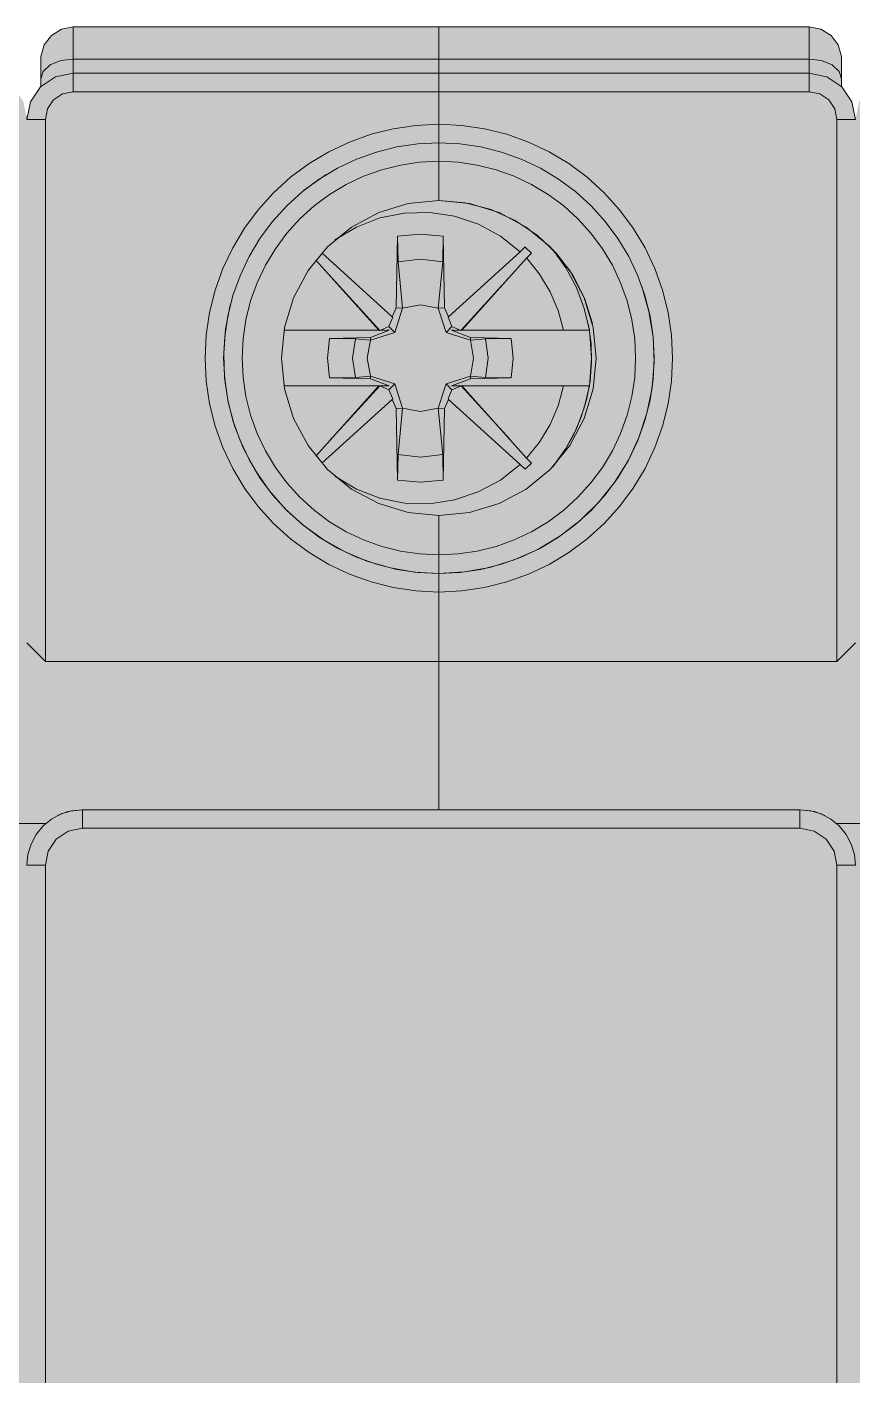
# Model space of a CAD drawing. Header units: millimetres. Extents: x 0 to 418, y -44 to 411.
# Drawn here: x 301.6 to 319.43, y 200.14 to 229.25 of the extents above; entities that cross this region are included whole.
import ezdxf
from ezdxf.enums import TextEntityAlignment as Align

# ---------------------------------------------------------------- set-up
doc = ezdxf.new("R2010")
doc.units = ezdxf.units.MM
for name, color, linetype, lineweight, true_color in [('BODY', 7, 'Continuous', 5, 0xf0f1eb), ('DETAILS', 7, 'Continuous', 5, 0x2f373d), ('MARKING', 7, 'Continuous', 5, 0x2f373d), ('TERMINALS', 7, 'Continuous', 5, 0xa4adb6)]:
    doc.layers.add(name, color=color, linetype=linetype, lineweight=lineweight, true_color=true_color)
doc.layers.add('PARAMETERS', color=7, linetype='Continuous', plot=False)
doc.styles.add('BLOCK_ARIAL', font='arial.ttf')

# ---------------------------------------------------------------- blocks, each defined once
blk = doc.blocks.new('DA_4P_135')
at = {"layer": 'BODY', "true_color": 0xf0f1eb}
h = blk.add_hatch(color=7, dxfattribs=at)
h.paths.add_polyline_path([(0.9, 15.52), (0.735, 15.625), (0.651, 15.726), (0.61, 15.77), (0.53, 15.95), (0.5, 16.14), (0.5, 16.145), (0.5, 16.15), (0.5, 16.57), (0.5, 16.575), (0.5, 16.734), (0.49, 16.74), (0.442, 16.815), (0.38, 16.88), (0.373, 16.894), (0.35, 16.92), (0.307, 17.023), (0.287, 17.052), (0.275, 17.07), (0.268, 17.105), (0.258, 17.132), (0.244, 17.162), (0.22, 17.23), (0.264, 17.124), (0.261, 17.141), (0.2, 17.45), (0.2, 28.75), (0.2, 33.54), (0.2, 33.55), (0.2, 35.05), (0.2, 39.29), (0.2, 39.43), (0.2, 39.44), (0.2, 39.49), (0.2, 43.2), (0.2, 43.44), (0.2, 44.12), (0.2, 44.125), (0.2, 46.35), (0.2, 48.58), (0.2, 49.26), (0.2, 49.44), (0.2, 49.5), (0.2, 52.81), (0.2, 52.82), (0.2, 53.26), (0.2, 74.65), (0.2, 76.15), (0.205, 76.211), (0.2, 76.16), (0.2, 80.95), (0.2, 92.25), (0.275, 92.635), (0.385, 92.795), (0.49, 92.96), (0.5, 92.966), (0.5, 93.125), (0.5, 93.13), (0.5, 93.55), (0.5, 93.555), (0.5, 93.56), (0.51, 93.605), (0.555, 93.82), (0.705, 94.045), (0.708, 94.047), (0.71, 94.05), (0.93, 94.2), (1.2, 94.25), (9.1, 94.25), (17.1, 94.25), (17.37, 94.2), (17.59, 94.05), (17.592, 94.047), (17.595, 94.045), (17.63, 93.992), (17.75, 93.82), (17.8, 93.56), (17.8, 93.555), (17.8, 93.55), (17.8, 93.13), (17.8, 93.125), (17.8, 92.966), (17.81, 92.96), (17.915, 92.795), (18.025, 92.635), (18.1, 92.25), (18.175, 92.635), (18.285, 92.795), (18.39, 92.96), (18.4, 92.966), (18.4, 93.125), (18.4, 93.13), (18.4, 93.55), (18.4, 93.61), (18.47, 93.86), (18.63, 94.07), (18.713, 94.119), (18.845, 94.205), (19.1, 94.25), (27, 94.25), (35, 94.25), (35.255, 94.205), (35.43, 94.094), (35.47, 94.07), (35.473, 94.066), (35.475, 94.065), (35.63, 93.86), (35.7, 93.61), (35.7, 93.55), (35.7, 93.13), (35.7, 93.125), (35.7, 92.966), (35.71, 92.96), (35.815, 92.795), (35.925, 92.635), (36, 92.25), (36.075, 92.635), (36.185, 92.795), (36.29, 92.96), (36.3, 92.966), (36.3, 93.125), (36.3, 93.13), (36.3, 93.55), (36.3, 93.61), (36.37, 93.86), (36.53, 94.07), (36.613, 94.119), (36.745, 94.205), (37, 94.25), (44.9, 94.25), (52.9, 94.25), (53.155, 94.2), (53.285, 94.12), (53.37, 94.07), (53.373, 94.066), (53.375, 94.065), (53.53, 93.86), (53.6, 93.61), (53.6, 93.55), (53.6, 93.13), (53.6, 93.125), (53.6, 92.966), (53.61, 92.96), (53.715, 92.795), (53.825, 92.635), (53.9, 92.25), (53.975, 92.635), (54.085, 92.795), (54.19, 92.96), (54.2, 92.966), (54.2, 93.125), (54.2, 93.13), (54.2, 93.55), (54.2, 93.61), (54.27, 93.86), (54.43, 94.07), (54.565, 94.15), (54.645, 94.2), (54.9, 94.25), (62.8, 94.25), (70.8, 94.25), (71.055, 94.2), (71.185, 94.12), (71.27, 94.07), (71.273, 94.066), (71.275, 94.065), (71.43, 93.86), (71.5, 93.61), (71.5, 93.55), (71.5, 93.13), (71.5, 93.125), (71.5, 92.966), (71.51, 92.96), (71.642, 92.753), (71.725, 92.63), (71.8, 92.25), (71.875, 92.63), (71.958, 92.753), (72.09, 92.96), (72.1, 92.966), (72.1, 93.125), (72.1, 93.13), (72.1, 93.55), (72.1, 93.555), (72.1, 93.56), (72.11, 93.605), (72.155, 93.82), (72.305, 94.045), (72.308, 94.047), (72.31, 94.05), (72.53, 94.2), (72.8, 94.25), (83.2, 94.25), (99.8, 94.25), (113.3, 94.25), (126.8, 94.25), (133.8, 94.25), (134.055, 94.2), (134.275, 94.065), (134.382, 93.92), (134.43, 93.86), (134.5, 93.61), (134.5, 93.605), (134.5, 93.55), (134.5, 93.13), (134.5, 93.125), (134.5, 92.966), (134.51, 92.96), (134.642, 92.753), (134.684, 92.691), (134.725, 92.63), (134.729, 92.609), (134.745, 92.58), (134.8, 92.25), (134.8, 91.055), (134.8, 91.05), (134.8, 91), (134.8, 90.995), (134.8, 90.845), (134.8, 90.84), (134.8, 90.35), (134.8, 85.28), (134.8, 85.18), (134.8, 85.11), (134.8, 83.51), (134.8, 81.99), (134.8, 81.82), (134.8, 81.815), (134.8, 81.75), (134.8, 81.05), (134.8, 80.8), (134.8, 80.765), (134.8, 80.76), (134.8, 80.69), (134.8, 80.665), (134.8, 80.66), (134.8, 80.62), (134.8, 80.615), (134.8, 80.365), (134.8, 80.36), (134.8, 80.28), (134.8, 80.27), (134.8, 80.25), (134.8, 80.22), (134.8, 80.14), (134.8, 80.135), (134.8, 79.81), (134.8, 78.905), (134.8, 78.9), (134.8, 78.75), (134.8, 78.35), (134.8, 76.195), (134.8, 76.19), (134.8, 76.155), (134.8, 76.15), (134.8, 72.85), (134.8, 72.25), (134.8, 72.245), (134.8, 69.85), (134.8, 68.79), (134.8, 68.465), (134.8, 68.46), (134.8, 68.38), (134.8, 68.35), (134.8, 40.11), (134.8, 40.105), (134.8, 39.18), (134.8, 38.85), (134.8, 38.41), (134.8, 37.35), (134.8, 34.36), (134.8, 34.355), (134.8, 34.35), (134.8, 33.925), (134.8, 33.92), (134.8, 33.55), (134.8, 33.545), (134.8, 33.54), (134.8, 33.51), (134.8, 32.72), (134.8, 31.35), (134.8, 30.95), (134.8, 30.8), (134.8, 30.795), (134.8, 29.89), (134.8, 29.45), (134.8, 29.43), (134.8, 29.085), (134.8, 29.08), (134.8, 29.01), (134.8, 28.9), (134.8, 28.65), (134.8, 27.95), (134.8, 26.19), (134.8, 19.35), (134.8, 18.855), (134.8, 18.85), (134.8, 18.705), (134.8, 18.7), (134.8, 18.65), (134.8, 18.645), (134.8, 17.45), (134.8, 16.55), (134.8, 8.25), (134.76, 8.06), (134.655, 7.895), (134.49, 7.785), (134.3, 7.75), (133.3, 7.75), (133.12, 7.78), (133.113, 7.784), (133.11, 7.785), (133.08, 7.805), (132.96, 7.88), (132.953, 7.89), (132.945, 7.895), (132.922, 7.932), (132.845, 8.035), (132.8, 8.25), (132.8, 14.39), (132.64, 14.24), (132.46, 14.14), (132.26, 14.07), (132.05, 14.05), (122.55, 14.05), (122.165, 14.125), (121.935, 14.28), (121.84, 14.34), (121.762, 14.463), (121.625, 14.665), (121.55, 15.05), (121.55, 15.441), (121.32, 15.4), (121.08, 15.25), (120.9, 15.03), (120.81, 14.76), (120.8, 14.67), (120.8, 14.65), (120.8, 9.75), (120.8, 9.745), (120.8, 8.25), (120.77, 8.08), (120.761, 8.065), (120.76, 8.06), (120.655, 7.895), (120.518, 7.808), (120.49, 7.79), (120.3, 7.75), (119.8, 7.75), (119.62, 7.78), (119.46, 7.88), (119.452, 7.89), (119.445, 7.895), (119.422, 7.932), (119.345, 8.035), (119.3, 8.25), (119.3, 14.65), (119.3, 14.655), (119.3, 14.67), (119.29, 14.76), (119.2, 15.03), (119.02, 15.25), (118.78, 15.4), (118.5, 15.45), (113.3, 15.45), (108.1, 15.45), (107.82, 15.4), (107.58, 15.25), (107.4, 15.03), (107.31, 14.76), (107.3, 14.67), (107.3, 14.65), (107.3, 9.75), (107.3, 9.745), (107.3, 8.25), (107.27, 8.08), (107.261, 8.065), (107.26, 8.06), (107.155, 7.895), (107.018, 7.808), (106.99, 7.79), (106.8, 7.75), (106.3, 7.75), (106.12, 7.78), (105.96, 7.88), (105.952, 7.89), (105.945, 7.895), (105.922, 7.932), (105.845, 8.035), (105.8, 8.25), (105.8, 14.65), (105.8, 14.655), (105.8, 14.67), (105.79, 14.76), (105.7, 15.03), (105.52, 15.25), (105.28, 15.4), (105, 15.45), (99.8, 15.45), (94.6, 15.45), (94.32, 15.4), (94.08, 15.25), (93.9, 15.03), (93.81, 14.76), (93.8, 14.67), (93.8, 14.65), (93.8, 9.75), (93.8, 9.745), (93.8, 8.25), (93.77, 8.08), (93.761, 8.065), (93.76, 8.06), (93.655, 7.895), (93.518, 7.808), (93.49, 7.79), (93.3, 7.75), (92.8, 7.75), (92.62, 7.78), (92.46, 7.88), (92.452, 7.89), (92.445, 7.895), (92.422, 7.932), (92.345, 8.035), (92.3, 8.25), (92.3, 14.65), (92.3, 14.655), (92.3, 14.67), (92.29, 14.76), (92.2, 15.03), (92.02, 15.25), (91.78, 15.4), (91.5, 15.45), (86.3, 15.45), (80.8, 15.45), (80.61, 15.41), (80.45, 15.305), (80.395, 15.225), (80.34, 15.14), (80.3, 14.95), (80.3, 6.38), (80.3, 5.25), (80.3, 2.75), (80.3, 2.745), (80.3, 1.25), (80.27, 0.98), (80.229, 0.886), (80.225, 0.865), (80.211, 0.845), (80.17, 0.75), (80.041, 0.589), (80.01, 0.54), (79.937, 0.493), (79.803, 0.408), (79.68, 0.325), (79.3, 0.25), (71.8, 0.25), (68.35, 0.25), (68.29, 0.25), (68.12, 0.25), (68.115, 0.25), (67.55, 0.25), (67.05, 0.25), (66.485, 0.25), (66.48, 0.25), (66.31, 0.25), (66.25, 0.25), (64.2, 0.25), (64.14, 0.25), (63.97, 0.25), (63.965, 0.25), (63.4, 0.25), (62.9, 0.25), (62.335, 0.25), (62.33, 0.25), (62.16, 0.25), (62.1, 0.25), (60.05, 0.25), (59.99, 0.25), (59.82, 0.25), (59.815, 0.25), (59.25, 0.25), (58.75, 0.25), (58.185, 0.25), (58.18, 0.25), (58.01, 0.25), (57.95, 0.25), (50.45, 0.25), (50.39, 0.25), (50.22, 0.25), (50.215, 0.25), (49.65, 0.25), (49.15, 0.25), (48.585, 0.25), (48.58, 0.25), (48.41, 0.25), (48.35, 0.25), (46.3, 0.25), (46.24, 0.25), (46.07, 0.25), (46.065, 0.25), (45.5, 0.25), (45, 0.25), (44.435, 0.25), (44.43, 0.25), (44.26, 0.25), (44.2, 0.25), (42.15, 0.25), (42.09, 0.25), (41.92, 0.25), (41.915, 0.25), (41.35, 0.25), (40.85, 0.25), (40.285, 0.25), (40.28, 0.25), (40.11, 0.25), (40.05, 0.25), (32.55, 0.25), (32.49, 0.25), (32.32, 0.25), (32.315, 0.25), (31.75, 0.25), (31.25, 0.25), (30.685, 0.25), (30.68, 0.25), (30.51, 0.25), (30.45, 0.25), (28.4, 0.25), (28.34, 0.25), (28.17, 0.25), (28.165, 0.25), (27.6, 0.25), (27.1, 0.25), (26.535, 0.25), (26.53, 0.25), (26.36, 0.25), (26.3, 0.25), (24.25, 0.25), (24.19, 0.25), (24.02, 0.25), (24.015, 0.25), (23.45, 0.25), (22.95, 0.25), (22.385, 0.25), (22.38, 0.25), (22.21, 0.25), (22.15, 0.25), (20.94, 0.25), (15.86, 0.25), (15.855, 0.25), (14.65, 0.25), (14.59, 0.25), (14.42, 0.25), (14.415, 0.25), (13.85, 0.25), (13.35, 0.25), (12.785, 0.25), (12.78, 0.25), (12.61, 0.25), (12.55, 0.25), (10.5, 0.25), (10.44, 0.25), (10.27, 0.25), (10.265, 0.25), (9.7, 0.25), (9.2, 0.25), (8.635, 0.25), (8.63, 0.25), (8.46, 0.25), (8.4, 0.25), (6.35, 0.25), (6.29, 0.25), (6.12, 0.25), (6.115, 0.25), (5.55, 0.25), (5.05, 0.25), (4.485, 0.25), (4.48, 0.25), (4.31, 0.25), (4.25, 0.25), (1.6, 0.25), (1.215, 0.325), (1.055, 0.435), (0.89, 0.54), (0.758, 0.747), (0.675, 0.87), (0.6, 1.25), (0.6, 13.45), (0.9, 13.45)])
h.paths.add_polyline_path([(0.285, 76.605), (0.225, 76.4), (0.224, 76.395), (0.29, 76.61), (0.298, 76.625)], flags=0)
at = {"layer": 'TERMINALS', "true_color": 0xa4adb6}
blk.add_hatch(color=253, dxfattribs=at).paths.add_polyline_path([(22.547, 84.72), (22.489, 84.83), (22.435, 84.941), (22.383, 85.054), (22.335, 85.168), (22.289, 85.283), (22.245, 85.399), (22.205, 85.516), (22.168, 85.634), (22.133, 85.753), (22.102, 85.873), (22.073, 85.994), (22.047, 86.115), (22.025, 86.237), (22.005, 86.359), (21.988, 86.482), (21.975, 86.605), (21.964, 86.729), (21.956, 86.852), (21.952, 86.976), (21.95, 87.1), (21.952, 87.224), (21.956, 87.348), (21.964, 87.472), (21.975, 87.595), (21.988, 87.718), (22.005, 87.841), (22.025, 87.963), (22.047, 88.085), (22.073, 88.207), (22.102, 88.327), (22.133, 88.447), (22.168, 88.566), (22.205, 88.684), (22.245, 88.801), (22.289, 88.918), (22.335, 89.033), (22.383, 89.147), (22.435, 89.259), (22.489, 89.371), (22.547, 89.481), (22.606, 89.589), (22.669, 89.696), (22.734, 89.802), (22.801, 89.906), (22.801, 89.906), (22.801, 89.906), (22.871, 90.008), (22.944, 90.108), (23.019, 90.207), (23.097, 90.304), (23.176, 90.399), (23.258, 90.491), (23.343, 90.582), (23.429, 90.671), (23.518, 90.758), (23.609, 90.842), (23.702, 90.924), (23.797, 91.004), (23.893, 91.081), (23.992, 91.156), (24.092, 91.229), (24.195, 91.299), (24.298, 91.367), (24.404, 91.432), (24.511, 91.494), (24.62, 91.554), (24.73, 91.611), (24.841, 91.665), (24.954, 91.717), (25.068, 91.766), (25.183, 91.812), (25.299, 91.855), (25.416, 91.895), (25.534, 91.933), (25.653, 91.967), (25.773, 91.999), (25.894, 92.027), (26.015, 92.053), (26.137, 92.076), (26.259, 92.095), (26.382, 92.112), (26.505, 92.126), (26.629, 92.136), (26.752, 92.144), (26.876, 92.149), (27, 92.15), (27.124, 92.149), (27.248, 92.144), (27.372, 92.136), (27.495, 92.126), (27.618, 92.112), (27.741, 92.095), (27.864, 92.076), (27.985, 92.053), (28.107, 92.027), (28.227, 91.999), (28.347, 91.967), (28.466, 91.933), (28.584, 91.895), (28.702, 91.855), (28.818, 91.812), (28.933, 91.766), (29.047, 91.717), (29.159, 91.665), (29.271, 91.611), (29.381, 91.554), (29.489, 91.494), (29.596, 91.432), (29.702, 91.367), (29.806, 91.299), (29.908, 91.229), (30.008, 91.156), (30.107, 91.081), (30.204, 91.004), (30.299, 90.924), (30.392, 90.842), (30.482, 90.758), (30.571, 90.671), (30.658, 90.582), (30.742, 90.491), (30.824, 90.399), (30.904, 90.304), (30.981, 90.207), (31.056, 90.108), (31.129, 90.008), (31.199, 89.906), (31.267, 89.802), (31.332, 89.696), (31.394, 89.589), (31.454, 89.481), (31.511, 89.371), (31.565, 89.259), (31.617, 89.147), (31.666, 89.033), (31.712, 88.918), (31.755, 88.801), (31.795, 88.684), (31.833, 88.566), (31.867, 88.447), (31.899, 88.327), (31.928, 88.207), (31.953, 88.085), (31.976, 87.963), (31.996, 87.841), (32.012, 87.718), (32.026, 87.595), (32.037, 87.472), (32.044, 87.348), (32.049, 87.224), (32.05, 87.1), (32.049, 86.976), (32.044, 86.852), (32.037, 86.729), (32.026, 86.605), (32.012, 86.482), (31.996, 86.359), (31.976, 86.237), (31.953, 86.115), (31.928, 85.994), (31.899, 85.873), (31.867, 85.753), (31.833, 85.634), (31.795, 85.516), (31.755, 85.399), (31.712, 85.283), (31.666, 85.168), (31.617, 85.054), (31.565, 84.941), (31.511, 84.83), (31.454, 84.72), (31.394, 84.611), (31.332, 84.504), (31.267, 84.398), (31.199, 84.294), (31.129, 84.192), (31.056, 84.092), (30.981, 83.993), (30.904, 83.896), (30.824, 83.802), (30.742, 83.709), (30.658, 83.618), (30.571, 83.529), (30.482, 83.443), (30.392, 83.358), (30.299, 83.276), (30.204, 83.196), (30.107, 83.119), (30.008, 83.044), (29.908, 82.971), (29.806, 82.901), (29.702, 82.834), (29.596, 82.769), (29.489, 82.706), (29.381, 82.646), (29.271, 82.589), (29.159, 82.535), (29.047, 82.483), (28.933, 82.435), (28.818, 82.389), (28.702, 82.345), (28.584, 82.305), (28.466, 82.268), (28.347, 82.233), (28.227, 82.201), (28.107, 82.173), (27.985, 82.147), (27.864, 82.124), (27.741, 82.105), (27.618, 82.088), (27.495, 82.074), (27.372, 82.064), (27.248, 82.056), (27.124, 82.052), (27, 82.05), (26.876, 82.052), (26.752, 82.056), (26.629, 82.064), (26.505, 82.074), (26.382, 82.088), (26.259, 82.105), (26.137, 82.124), (26.015, 82.147), (25.894, 82.173), (25.773, 82.201), (25.653, 82.233), (25.534, 82.268), (25.416, 82.305), (25.299, 82.345), (25.183, 82.389), (25.068, 82.435), (24.954, 82.483), (24.841, 82.535), (24.73, 82.589), (24.62, 82.646), (24.511, 82.706), (24.404, 82.769), (24.298, 82.834), (24.195, 82.901), (24.092, 82.971), (23.992, 83.044), (23.893, 83.119), (23.797, 83.196), (23.702, 83.276), (23.609, 83.358), (23.518, 83.443), (23.429, 83.529), (23.343, 83.618), (23.258, 83.709), (23.176, 83.802), (23.097, 83.896), (23.019, 83.993), (22.944, 84.092), (22.944, 84.092), (22.944, 84.092), (22.871, 84.192), (22.801, 84.294), (22.734, 84.398), (22.669, 84.504), (22.606, 84.611)])
at = {"layer": 'DETAILS', "color": 250, "linetype": 'ByBlock', "lineweight": 5, "true_color": 0x2f373d}
for p, q in [((19.1, 94.25), (27, 94.25)), ((35, 94.25), (27, 94.25)), ((27, 93.558), (19.1, 93.558)), ((35, 93.558), (27, 93.558)), ((27, 93.25), (19.1, 93.25)), ((19.1, 93.25), (19.1, 92.85)), ((27, 93.25), (27, 92.85)), ((27, 93.25), (27, 92.85)), ((35, 93.25), (27, 93.25)), ((35, 92.85), (35, 93.25)), ((27, 92.85), (19.1, 92.85)), ((27, 92.15), (27, 92.85)), ((27, 92.15), (27, 92.85)), ((27, 92.85), (35, 92.85)), ((18.5, 92.25), (18.1, 92.25)), ((18.5, 80.55), (18.5, 92.25)), ((35.6, 92.25), (35.6, 80.55)), ((36, 92.25), (35.6, 92.25)), ((27, 91.75), (27, 91.35)), ((27, 91.75), (27, 91.35)), ((27, 91.35), (27, 90.5)), ((27, 90.5), (27, 91.35)), ((26.107, 89.732), (26.08, 88.186)), ((27.12, 88.186), (27.093, 89.732)), ((25.992, 87.99), (24.47, 89.371)), ((28.757, 89.396), (27.208, 87.99)), ((24.34, 89.218), (25.705, 87.702)), ((27.496, 87.702), (28.896, 89.257)), ((25.723, 87.699), (24.624, 88.903)), ((27.477, 87.699), (28.577, 88.903)), ((25.917, 87.783), (26.002, 87.982)), ((25.992, 87.99), (26.08, 88.186)), ((26.212, 88.181), (26.08, 88.186)), ((26.988, 88.181), (27.12, 88.186)), ((27.12, 88.186), (27.208, 87.99)), ((27.283, 87.783), (27.198, 87.982)), ((25.705, 87.702), (23.654, 87.7)), ((25.722, 87.7), (23.654, 87.7)), ((25.519, 87.544), (25.925, 87.7)), ((25.723, 87.699), (25.705, 87.702)), ((25.723, 87.699), (25.917, 87.783)), ((25.822, 87.7), (25.774, 87.7)), ((25.925, 87.7), (25.872, 87.7)), ((26.047, 87.654), (25.917, 87.783)), ((27.154, 87.654), (27.283, 87.783)), ((27.329, 87.7), (27.275, 87.7)), ((27.275, 87.7), (27.682, 87.544)), ((27.477, 87.699), (27.283, 87.783)), ((27.427, 87.7), (27.379, 87.7)), ((27.496, 87.702), (27.477, 87.699)), ((30.251, 87.7), (27.478, 87.7)), ((29.693, 87.7), (27.496, 87.702)), ((24.639, 87.525), (25.519, 87.544)), ((25.52, 87.488), (25.519, 87.544)), ((27.681, 87.488), (27.682, 87.544)), ((27.682, 87.544), (28.562, 87.525)), ((23.654, 86.5), (25.722, 86.5)), ((23.654, 86.5), (25.705, 86.498)), ((25.705, 86.498), (24.34, 84.983)), ((24.623, 85.297), (25.723, 86.501)), ((25.519, 86.656), (24.639, 86.676)), ((25.519, 86.656), (25.52, 86.712)), ((25.925, 86.5), (25.519, 86.656)), ((25.705, 86.498), (25.723, 86.501)), ((25.917, 86.417), (25.723, 86.501)), ((25.774, 86.5), (25.821, 86.5)), ((25.872, 86.5), (25.925, 86.5)), ((26.047, 86.547), (25.917, 86.417)), ((27.154, 86.547), (27.283, 86.417)), ((27.682, 86.656), (27.275, 86.5)), ((27.283, 86.417), (27.479, 86.502)), ((27.346, 86.5), (27.412, 86.5)), ((28.53, 85.348), (27.479, 86.502)), ((27.479, 86.502), (27.496, 86.498)), ((27.48, 86.5), (29.689, 86.5)), ((27.496, 86.498), (29.693, 86.5)), ((28.895, 84.942), (27.496, 86.498)), ((27.681, 86.712), (27.682, 86.656)), ((28.562, 86.676), (27.682, 86.656)), ((29.693, 86.5), (30.251, 86.5)), ((24.47, 84.83), (25.992, 86.21)), ((26.002, 86.218), (25.917, 86.417)), ((26.08, 86.014), (25.992, 86.21)), ((27.208, 86.21), (27.12, 86.014)), ((27.198, 86.218), (27.283, 86.417)), ((27.208, 86.21), (28.756, 84.804)), ((26.212, 86.02), (26.08, 86.014)), ((26.08, 86.014), (26.107, 84.468)), ((26.988, 86.02), (27.12, 86.014)), ((27.093, 84.468), (27.12, 86.014)), ((27, 82.85), (27, 83.7)), ((27, 83.7), (27, 83.7)), ((27, 82.85), (27, 83.7)), ((25.23, 82.8), (25.23, 82.8)), ((27, 82.85), (27, 82.45)), ((27, 82.85), (27, 82.45)), ((27, 80.55), (27, 82.05)), ((27, 80.55), (27, 82.05)), ((18.5, 80.55), (18.1, 80.95)), ((35.6, 80.55), (36, 80.95)), ((18.5, 80.55), (27, 80.55)), ((27, 80.55), (27, 77.35)), ((27, 80.55), (27, 77.35)), ((35.6, 80.55), (27, 80.55)), ((34.8, 77.35), (19.3, 77.35)), ((19.3, 77.35), (19.3, 76.95)), ((34.8, 76.95), (34.8, 77.35)), ((18.506, 77.05), (17.694, 77.05)), ((19.3, 76.95), (34.8, 76.95)), ((36.406, 77.05), (35.594, 77.05)), ((18.5, 76.15), (18.1, 76.15)), ((18.5, 53.31), (18.5, 76.15)), ((35.6, 53.31), (35.6, 76.15)), ((36, 76.15), (35.6, 76.15))]:
    blk.add_line(p, q, dxfattribs=at)
for points in [[(18.4, 93.127), (18.4, 93.55), (18.403, 93.613), (18.473, 93.861), (18.628, 94.067), (18.847, 94.203), (19.1, 94.25)], [(19.1, 94.25), (19.1, 94.204), (19.1, 94.068), (19.1, 93.558)], [(27, 94.25), (27, 94.204), (27, 94.068), (27, 93.558)], [(27, 93.558), (27, 94.068), (27, 94.204), (27, 94.25)], [(35, 93.558), (35, 94.068), (35, 94.204), (35, 94.25)], [(35.7, 93.127), (35.7, 93.55), (35.697, 93.613), (35.628, 93.861), (35.473, 94.067), (35.254, 94.203), (35, 94.25)], [(18.4, 93.127), (18.454, 93.292), (18.605, 93.432), (18.832, 93.525), (19.1, 93.558)], [(19.1, 93.558), (19.1, 93.25)], [(27, 93.558), (27, 93.25)], [(27, 93.558), (27, 93.25)], [(35, 93.558), (35.268, 93.525), (35.495, 93.432), (35.647, 93.292), (35.7, 93.127)], [(35, 93.25), (35, 93.331), (35, 93.558)], [(18.1, 92.25), (18.176, 92.633), (18.393, 92.957), (18.718, 93.174), (19.1, 93.25)], [(35, 93.25), (35.383, 93.174), (35.707, 92.957), (35.924, 92.633), (36, 92.25)], [(18.4, 93.127), (18.4, 93.128)], [(18.4, 93.127), (18.4, 93.128)], [(18.4, 92.964), (18.4, 93.127)], [(18.4, 93.127), (18.4, 93.127)], [(18.4, 93.127), (18.4, 92.964)], [(35.7, 93.127), (35.7, 93.127)], [(35.7, 93.127), (35.7, 92.964)], [(35.7, 93.127), (35.7, 93.127)], [(35.7, 92.964), (35.7, 93.127)], [(35.7, 93.127), (35.7, 93.127)], [(35.7, 93.127), (35.7, 92.964)], [(19.1, 92.85), (18.871, 92.804), (18.676, 92.674), (18.546, 92.48), (18.5, 92.25)], [(35, 92.85), (35.23, 92.804), (35.425, 92.674), (35.555, 92.48), (35.6, 92.25)], [(18.104, 92.332), (18.101, 92.278)], [(27, 92.15), (26.505, 92.126), (26.015, 92.053), (25.534, 91.933), (25.068, 91.766), (24.62, 91.554), (24.195, 91.299), (23.797, 91.004), (23.429, 90.671), (23.097, 90.304), (22.801, 89.906), (22.547, 89.481), (22.335, 89.033), (22.168, 88.566), (22.047, 88.085), (21.975, 87.595), (21.95, 87.1), (21.975, 86.605), (22.047, 86.115), (22.168, 85.634), (22.335, 85.168), (22.546, 84.72), (22.801, 84.295), (23.096, 83.896), (23.429, 83.529), (23.796, 83.196), (24.195, 82.901), (24.62, 82.646), (25.068, 82.435), (25.534, 82.268), (26.015, 82.147), (26.505, 82.074), (27, 82.05)], [(27, 92.15), (27, 91.75)], [(27, 92.15), (27, 91.867), (27, 91.781), (27, 91.75)], [(27, 92.15), (27.495, 92.126), (27.985, 92.053), (28.466, 91.933), (28.933, 91.766), (29.381, 91.554), (29.806, 91.299), (30.204, 91.004), (30.571, 90.671), (30.904, 90.304), (31.199, 89.906), (31.454, 89.481), (31.666, 89.033), (31.833, 88.566), (31.953, 88.085), (32.026, 87.595), (32.05, 87.1), (32.026, 86.605), (31.953, 86.115), (31.833, 85.634), (31.666, 85.168), (31.454, 84.72), (31.199, 84.294), (30.904, 83.896), (30.571, 83.529), (30.204, 83.196), (29.806, 82.901), (29.381, 82.646), (28.933, 82.435), (28.466, 82.268), (27.985, 82.147), (27.495, 82.074), (27, 82.05)], [(27, 91.75), (26.544, 91.728), (26.093, 91.661), (25.65, 91.55), (25.221, 91.396), (24.808, 91.201), (24.417, 90.966), (24.05, 90.695), (23.712, 90.388), (23.406, 90.05), (23.134, 89.684), (22.899, 89.292), (22.704, 88.88), (22.55, 88.45), (22.44, 88.007), (22.373, 87.556), (22.35, 87.1), (22.373, 86.644), (22.44, 86.193), (22.55, 85.75), (22.704, 85.321), (22.899, 84.908), (23.134, 84.517), (23.406, 84.15), (23.712, 83.812), (24.05, 83.506), (24.417, 83.234), (24.808, 82.999), (25.221, 82.804), (25.65, 82.65), (26.093, 82.539), (26.544, 82.473), (27, 82.45)], [(27, 82.45), (26.544, 82.473), (26.093, 82.539), (25.65, 82.65), (25.221, 82.804), (24.808, 82.999), (24.417, 83.234), (24.05, 83.506), (23.712, 83.812), (23.406, 84.15), (23.134, 84.517), (22.899, 84.908), (22.704, 85.321), (22.55, 85.75), (22.44, 86.193), (22.373, 86.644), (22.35, 87.1), (22.373, 87.556), (22.44, 88.007), (22.55, 88.45), (22.704, 88.88), (22.899, 89.292), (23.134, 89.684), (23.406, 90.05), (23.712, 90.388), (24.05, 90.695), (24.417, 90.966), (24.808, 91.201), (25.221, 91.396), (25.65, 91.55), (26.093, 91.661), (26.544, 91.728), (27, 91.75)], [(27, 91.75), (27.456, 91.728), (27.907, 91.661), (28.35, 91.55), (28.78, 91.396), (29.192, 91.201), (29.584, 90.966), (29.95, 90.695), (30.288, 90.388), (30.595, 90.05), (30.867, 89.683), (31.101, 89.292), (31.296, 88.88), (31.45, 88.45), (31.561, 88.007), (31.628, 87.556), (31.65, 87.1), (31.628, 86.644), (31.561, 86.193), (31.45, 85.75), (31.296, 85.321), (31.101, 84.908), (30.867, 84.517), (30.595, 84.15), (30.288, 83.812), (29.95, 83.506), (29.584, 83.234), (29.192, 82.999), (28.78, 82.804), (28.35, 82.65), (27.907, 82.539), (27.456, 82.473), (27, 82.45)], [(27, 82.85), (26.584, 82.871), (26.171, 82.932), (25.766, 83.033), (25.374, 83.174), (24.997, 83.352), (24.639, 83.567), (24.304, 83.815), (23.995, 84.095), (23.715, 84.404), (23.467, 84.739), (23.252, 85.097), (23.074, 85.474), (22.933, 85.867), (22.832, 86.271), (22.771, 86.684), (22.75, 87.1), (22.771, 87.517), (22.832, 87.929), (22.933, 88.334), (23.074, 88.727), (23.252, 89.104), (23.467, 89.461), (23.715, 89.796), (23.995, 90.105), (24.304, 90.385), (24.639, 90.634), (24.997, 90.848), (25.374, 91.027), (25.767, 91.167), (26.171, 91.269), (26.584, 91.33), (27, 91.35)], [(27, 91.35), (27.417, 91.33), (27.829, 91.268), (28.234, 91.167), (28.627, 91.027), (29.004, 90.848), (29.361, 90.634), (29.696, 90.385), (30.005, 90.105), (30.286, 89.796), (30.534, 89.461), (30.748, 89.104), (30.927, 88.726), (31.067, 88.334), (31.169, 87.929), (31.23, 87.517), (31.25, 87.1), (31.23, 86.684), (31.169, 86.271), (31.067, 85.866), (30.927, 85.474), (30.748, 85.097), (30.534, 84.739), (30.285, 84.404), (30.005, 84.095), (29.696, 83.815), (29.361, 83.566), (29.004, 83.352), (28.627, 83.174), (28.234, 83.033), (27.829, 82.932), (27.417, 82.871), (27, 82.85)], [(24.078, 90.717), (24.564, 91.061)], [(27, 83.7), (26.337, 83.766), (25.699, 83.959), (25.111, 84.273), (24.596, 84.696), (24.173, 85.211), (23.859, 85.799), (23.666, 86.437), (23.6, 87.1), (23.666, 87.764), (23.859, 88.401), (24.173, 88.989), (24.596, 89.504), (25.111, 89.927), (25.699, 90.241), (26.337, 90.435), (27, 90.5)], [(27, 83.7), (26.337, 83.766), (25.699, 83.959), (25.111, 84.273), (24.596, 84.696), (24.173, 85.211), (23.859, 85.799), (23.666, 86.437), (23.6, 87.1), (23.666, 87.764), (23.859, 88.401), (24.173, 88.989), (24.596, 89.504), (25.111, 89.927), (25.699, 90.241), (26.337, 90.435), (27, 90.5)], [(24.753, 89.652), (25.219, 89.931), (25.726, 90.126), (26.258, 90.232), (26.801, 90.244), (27.338, 90.162), (27.853, 89.99), (28.331, 89.732), (28.757, 89.396)], [(27, 90.5), (27.664, 90.435), (28.301, 90.241), (28.889, 89.927), (29.404, 89.504), (29.827, 88.989), (30.141, 88.401), (30.335, 87.763), (30.4, 87.1), (30.335, 86.437), (30.141, 85.799), (29.827, 85.211), (29.404, 84.696), (28.889, 84.273), (28.301, 83.959), (27.663, 83.765), (27, 83.7)], [(27, 90.5), (27.571, 90.452), (28.126, 90.308), (28.648, 90.074), (29.124, 89.755), (29.54, 89.361), (29.883, 88.902), (30.145, 88.393), (30.317, 87.846)], [(27.093, 89.732), (26.6, 89.778), (26.107, 89.732)], [(26.107, 89.732), (26.117, 89.181)], [(27.093, 89.732), (27.084, 89.181)], [(28.757, 89.396), (28.866, 89.5)], [(28.867, 89.498), (29, 89.366)], [(29, 89.366), (28.896, 89.257)], [(29.463, 89.444), (29.744, 89.051), (29.972, 88.624), (30.142, 88.171), (30.251, 87.7)], [(27.084, 89.181), (26.6, 89.237), (26.117, 89.181)], [(26.117, 89.181), (26.212, 88.181)], [(27.084, 89.181), (26.988, 88.181)], [(28.897, 89.256), (29.176, 88.913), (29.405, 88.534), (29.578, 88.127), (29.693, 87.7)], [(24.742, 88.773), (24.741, 88.772)], [(31.387, 88.643), (31.539, 88.11), (31.627, 87.563), (31.649, 87.009), (31.605, 86.456), (31.496, 85.912), (31.323, 85.386), (31.088, 84.883), (30.795, 84.412), (30.448, 83.98), (30.052, 83.592), (29.613, 83.253), (29.136, 82.97), (28.629, 82.745), (28.099, 82.582), (27.554, 82.483), (27, 82.45)], [(28.459, 88.772), (28.458, 88.773)], [(27, 82.45), (26.473, 82.48), (25.952, 82.57), (25.445, 82.718), (24.958, 82.923), (24.497, 83.181), (24.069, 83.491), (23.678, 83.847), (23.33, 84.244), (23.03, 84.679), (22.781, 85.145), (22.587, 85.637), (22.449, 86.147), (22.37, 86.669), (22.351, 87.197), (22.392, 87.724), (22.493, 88.243)], [(26.212, 88.181), (26.6, 88.251), (26.988, 88.181)], [(25.992, 87.99), (26.002, 87.982)], [(26.212, 88.181), (26.047, 87.654)], [(27.154, 87.654), (26.988, 88.181)], [(27.208, 87.99), (27.198, 87.982)], [(24.173, 87.701), (24.173, 87.7)], [(26.047, 87.654), (25.52, 87.488)], [(25.705, 87.702), (25.723, 87.699)], [(25.723, 87.699), (25.925, 87.7)], [(27.681, 87.488), (27.154, 87.654)], [(27.275, 87.7), (27.477, 87.699)], [(27.477, 87.699), (27.496, 87.702)], [(29.027, 87.7), (29.027, 87.701)], [(30.23, 87.819), (30.287, 87.416), (30.299, 87.008), (30.267, 86.602), (30.189, 86.202), (30.069, 85.812), (29.906, 85.439), (29.703, 85.085), (29.463, 84.756)], [(30.251, 87.7), (29.693, 87.7)], [(30.251, 86.5), (30.3, 87.1), (30.251, 87.7)], [(24.639, 86.676), (24.593, 87.1), (24.639, 87.525)], [(25.195, 87.517), (24.639, 87.525)], [(25.195, 87.517), (25.134, 87.1), (25.195, 86.683)], [(25.52, 87.488), (25.195, 87.517)], [(25.52, 86.712), (25.45, 87.1), (25.52, 87.488)], [(28.006, 87.517), (27.681, 87.488)], [(27.681, 87.488), (27.751, 87.1), (27.681, 86.712)], [(28.006, 87.517), (28.562, 87.525)], [(28.006, 86.683), (28.066, 87.1), (28.006, 87.517)], [(28.562, 87.525), (28.607, 87.1), (28.562, 86.676)], [(24.173, 86.5), (24.173, 86.5)], [(24.639, 86.676), (25.195, 86.683)], [(25.195, 86.683), (25.52, 86.712)], [(25.52, 86.712), (26.047, 86.547)], [(25.723, 86.501), (25.705, 86.498)], [(25.925, 86.5), (25.723, 86.501)], [(26.047, 86.547), (26.212, 86.02)], [(26.988, 86.02), (27.154, 86.547)], [(27.154, 86.547), (27.681, 86.712)], [(27.479, 86.502), (27.275, 86.5)], [(27.496, 86.498), (27.479, 86.502)], [(28.006, 86.683), (27.681, 86.712)], [(28.562, 86.676), (28.006, 86.683)], [(29.693, 86.5), (29.578, 86.072), (29.404, 85.665), (29.175, 85.286), (28.895, 84.942)], [(29.027, 86.5), (29.027, 86.5)], [(30.251, 86.5), (30.142, 86.029), (29.972, 85.576), (29.744, 85.149), (29.463, 84.756)], [(30.251, 86.5), (29.693, 86.5)], [(26.002, 86.218), (25.992, 86.21)], [(27.198, 86.218), (27.208, 86.21)], [(26.212, 86.02), (26.117, 85.019)], [(26.988, 86.02), (26.6, 85.95), (26.212, 86.02)], [(26.988, 86.02), (27.084, 85.019)], [(24.741, 85.428), (24.742, 85.427)], [(28.458, 85.427), (28.459, 85.428)], [(26.117, 85.019), (26.107, 84.468)], [(26.117, 85.019), (26.6, 84.963), (27.084, 85.019)], [(27.084, 85.019), (27.093, 84.468)], [(28.756, 84.803), (28.33, 84.467), (27.852, 84.21), (27.337, 84.038), (26.801, 83.957), (26.258, 83.969), (25.726, 84.074), (25.22, 84.269), (24.754, 84.548)], [(28.865, 84.7), (28.756, 84.804)], [(28.865, 84.7), (28.999, 84.834)], [(28.895, 84.942), (28.999, 84.834)], [(26.107, 84.468), (26.6, 84.422), (27.093, 84.468)], [(27, 82.45), (27, 82.42), (27, 82.333), (27, 82.05)], [(27, 82.45), (27, 82.05)], [(18.1, 76.15), (18.123, 76.384), (18.191, 76.609), (18.302, 76.817), (18.452, 76.999), (18.633, 77.148), (18.841, 77.259), (19.066, 77.327), (19.3, 77.35)], [(18.761, 77.222), (18.984, 77.311), (19.278, 77.35)], [(34.8, 77.35), (35.034, 77.327), (35.259, 77.259), (35.467, 77.148), (35.649, 76.999), (35.798, 76.817), (35.909, 76.609), (35.977, 76.384), (36, 76.15)], [(35.34, 77.222), (35.117, 77.311), (34.822, 77.35)], [(19.3, 76.95), (18.994, 76.889), (18.734, 76.716), (18.561, 76.456), (18.5, 76.15)], [(35.6, 76.15), (35.539, 76.456), (35.366, 76.716), (35.106, 76.889), (34.8, 76.95)]]:
    blk.add_lwpolyline(points, dxfattribs=at)
at = {"layer": 'MARKING', "color": 250, "true_color": 0x2f373d, "style": 'BLOCK_ARIAL'}
for tag, p, height in [('IDN_MA', (89, 73), 2.2), ('CURVE', (2, 68.6), 3), ('IN_A', (4.5, 68.6), 3), ('LEAK_TYPE', (89, 65.8), 2.2), ('UE_V', (2, 66.1), 1.4)]:
    blk.add_attdef(tag, p, '', height=height, dxfattribs=at)
blk.add_attdef('ICN_A', text='', height=1.8, dxfattribs=at).set_placement((7.25, 57.3), align=Align.MIDDLE_CENTER)
at = {"layer": 'PARAMETERS', "color": 250, "true_color": 0x2f373d, "style": 'BLOCK_ARIAL', "flags": 1}
for tag in ['WIDTH_MM', 'STANDARD', 'UIMP_KV', 'DESCRIPTION', 'POLES', 'FREQ_HZ', 'HEIGHT_MM', 'RELEASE_TYPE', 'DEPTH_MM', 'ICS_KA', 'ID', 'IP']:
    blk.add_attdef(tag, (2, 20), '', height=0.4, dxfattribs=at)

msp = doc.modelspace()

# ---------------------------------------------------------------- block references
msp.add_blockref('DA_4P_135', (283.5, 135))

doc.saveas('drawing.dxf')
